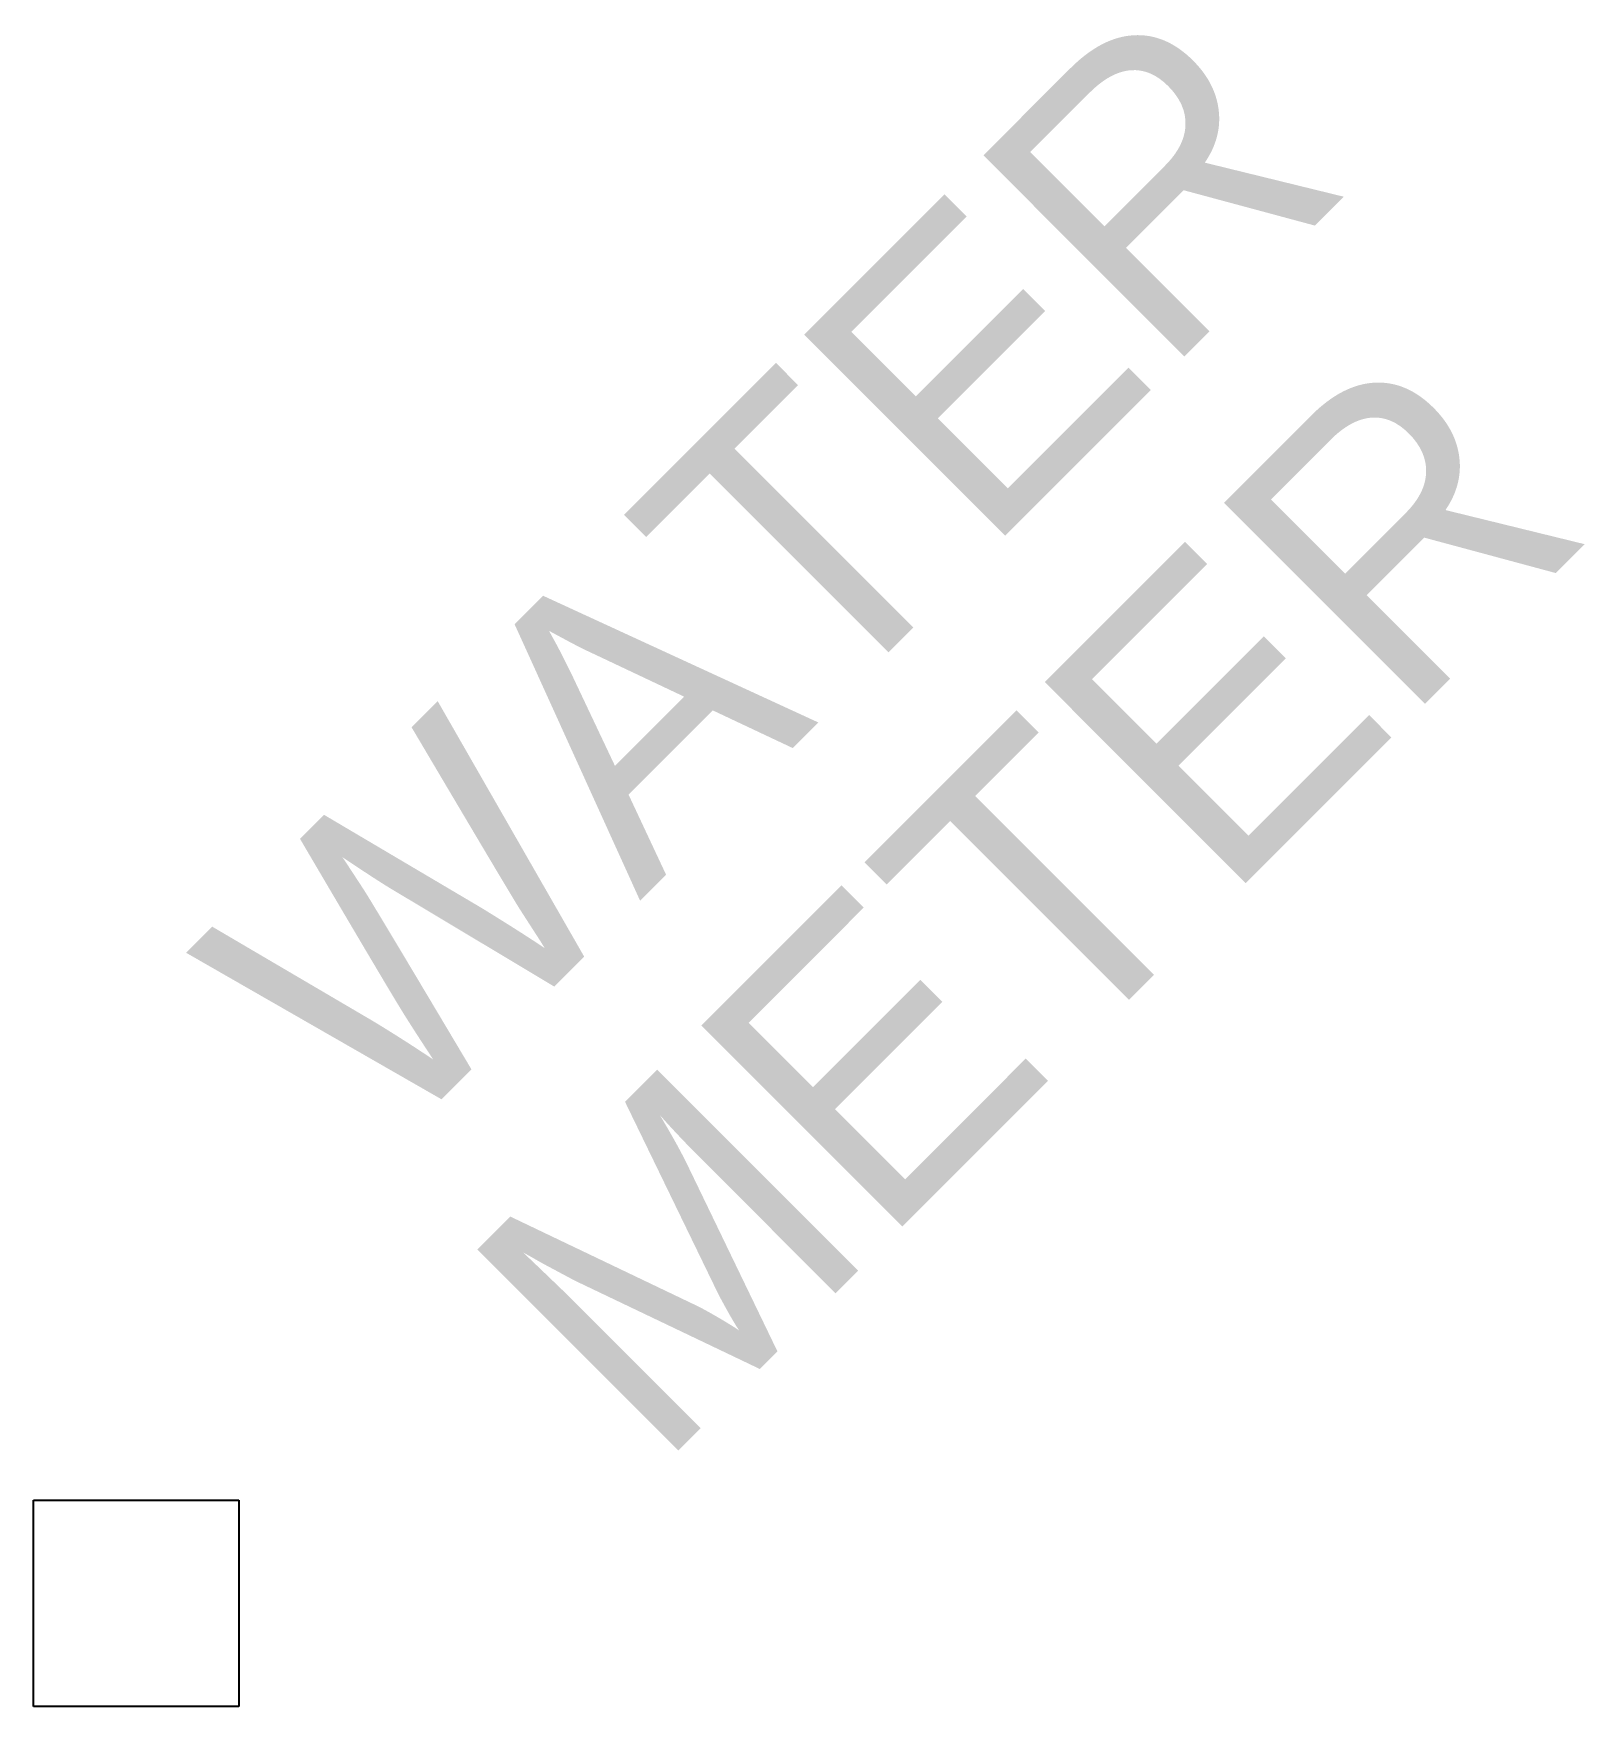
# Model space of a CAD drawing. Extents: x -0.12 to 1.78, y -0.12 to 1.93.
import ezdxf

# ---------------------------------------------------------------- set-up
doc = ezdxf.new("R2010")
doc.units = 0
doc.header["$MEASUREMENT"] = 0
doc.layers.add('CELL_WRME_WATERMETER', color=7, linetype='Continuous')

msp = doc.modelspace()

# ---------------------------------------------------------------- linework, layer by layer
at = {"layer": 'CELL_WRME_WATERMETER', "color": 54}
for p, q in [((-0.125, -0.125), (-0.125, 0.129)), ((-0.125, 0.129), (0.128, 0.129)), ((0.128, 0.129), (0.128, -0.125)), ((0.128, -0.125), (-0.125, -0.125))]:
    msp.add_line(p, q, dxfattribs=at)

# ---------------------------------------------------------------- texts
for s, p in [('WATER', (0.309, 0.554)), ('METER', (0.642, 0.163))]:
    msp.add_text(s, height=0.35, rotation=45, dxfattribs=at).set_placement(p)

doc.saveas('drawing.dxf')
